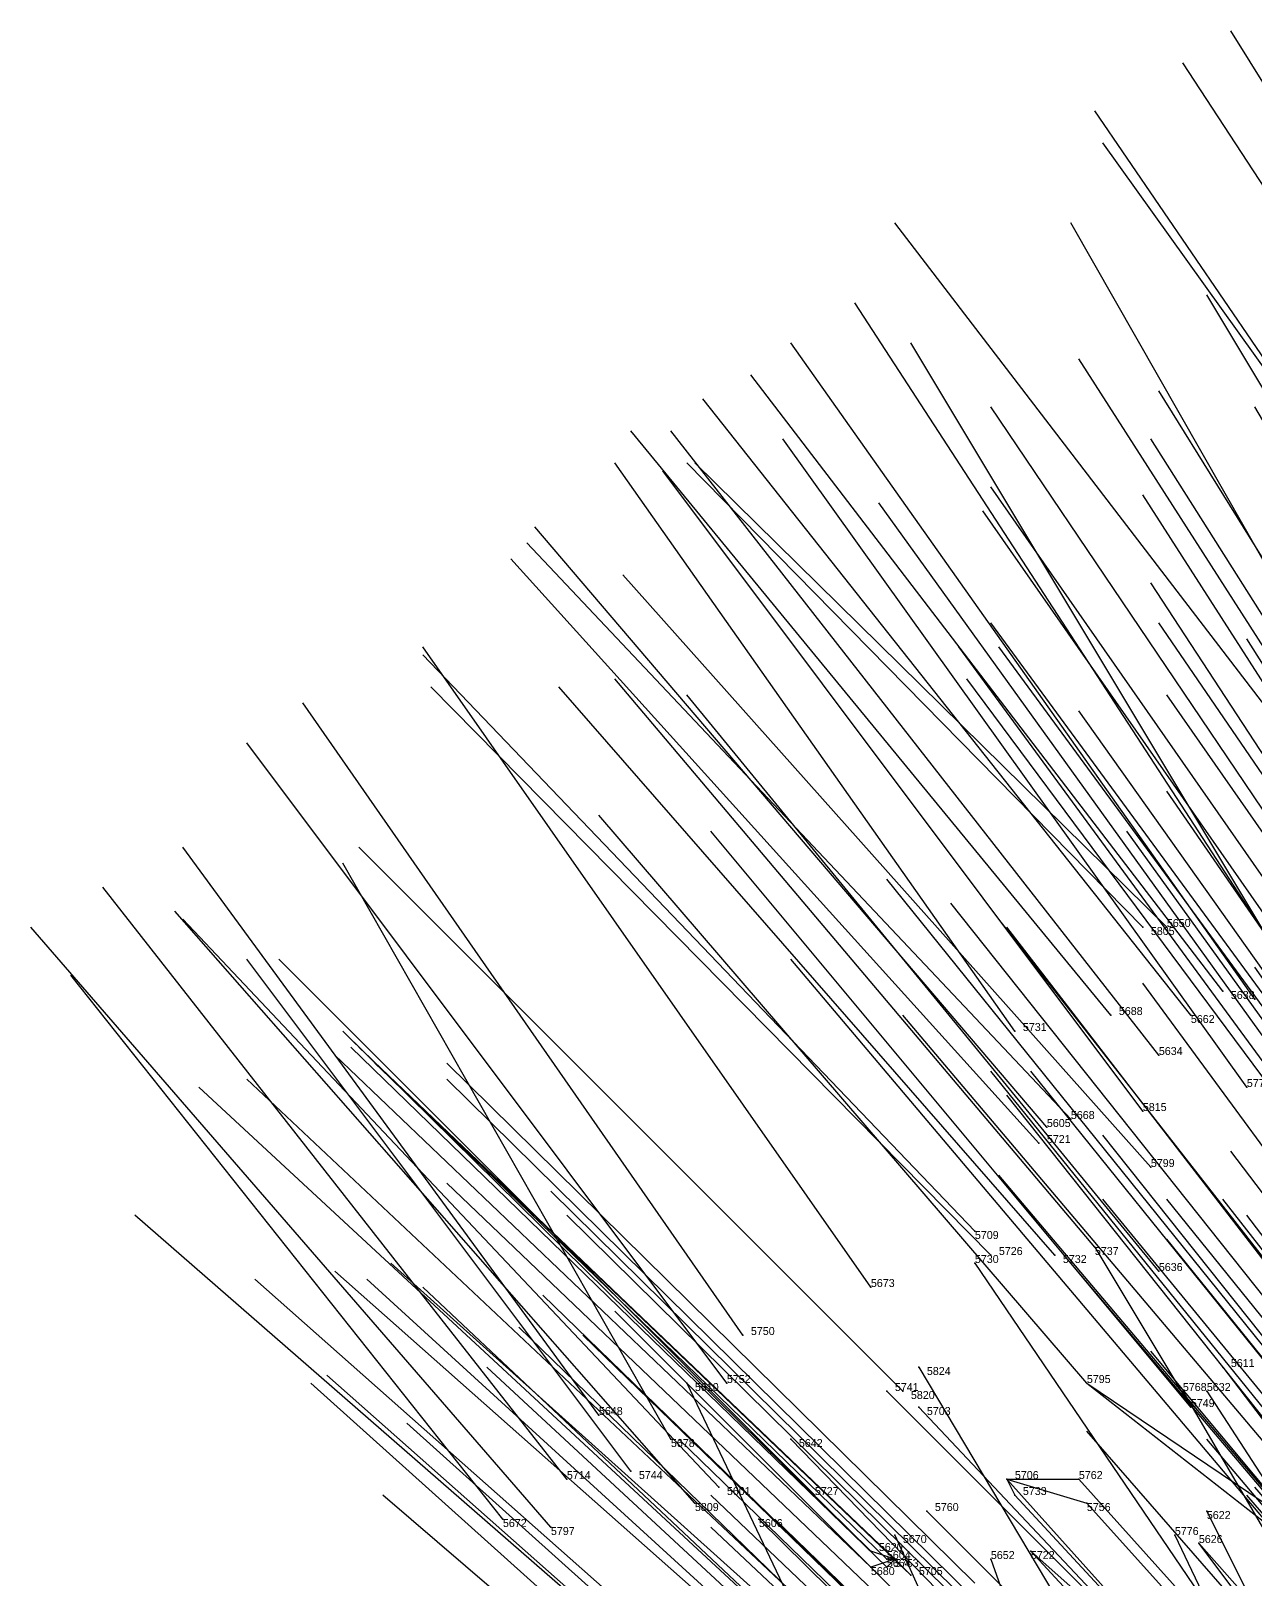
# Model space of a CAD drawing. Extents: x -0.5 to 0.59, y -0.5 to 0.59.
# Drawn here: x -0.434 to -0.281, y 0.3225 to 0.516 of the extents above; entities that cross this region are included whole.
import ezdxf

# ---------------------------------------------------------------- set-up
doc = ezdxf.new("R2010")
doc.units = 0
for name, color, linetype in [('Facilities', 3, 'CONTINUOUS'), ('Facilities_lines', 3, 'CONTINUOUS'), ('Normals', 1, 'CONTINUOUS'), ('Source_points', 5, 'CONTINUOUS'), ('Text', 3, 'CONTINUOUS')]:
    doc.layers.add(name, color=color, linetype=linetype)

msp = doc.modelspace()

# ---------------------------------------------------------------- linework, layer by layer
at = {"layer": 'Facilities', "color": 3}
for p in [(-0.295, 0.404, -1.25), (-0.292, 0.404, -1.247), (-0.285, 0.396, -1.219), (-0.281, 0.395, -1.213), (-0.299, 0.393, -1.234), (-0.289, 0.393, -1.22), (-0.311, 0.391, -1.249), (-0.293, 0.388, -1.216), (-0.282, 0.384, -1.192), (-0.304, 0.38, -1.218), (-0.295, 0.381, -1.205), (-0.307, 0.379, -1.22), (-0.308, 0.377, -1.217), (-0.294, 0.374, -1.19), (-0.316, 0.366, -1.209), (-0.301, 0.364, -1.181), (-0.316, 0.362, -1.25), (-0.314, 0.363, -1.2), (-0.306, 0.363, -1.186), (-0.293, 0.361, -1.163), (-0.329, 0.359, -1.218), (-0.345, 0.353, -1.234), (-0.323, 0.349, -1.25), (-0.285, 0.349, -1.25), (-0.352, 0.347, -1.25), (-0.347, 0.347, -1.228), (-0.302, 0.347, -1.152), (-0.327, 0.346, -1.19), (-0.325, 0.346, -1.186), (-0.29, 0.346, -1.25), (-0.287, 0.346, -1.25), (-0.363, 0.343, -1.249), (-0.323, 0.344, -1.179), (-0.354, 0.34, -1.25), (-0.339, 0.34, -1.199), (-0.367, 0.335, -1.243), (-0.359, 0.336, -1.25), (-0.312, 0.335, -1.145), (-0.348, 0.334, -1.206), (-0.336, 0.333, -1.183), (-0.351, 0.332, -1.207), (-0.322, 0.331, -1.155), (-0.287, 0.331, -1.25), (-0.375, 0.33, -1.249), (-0.369, 0.329, -1.236), (-0.343, 0.33, -1.189), (-0.326, 0.328, -1.25), (-0.291, 0.328, -1.25), (-0.326, 0.325, -1.151), (-0.314, 0.325, -1.25)]:
    msp.add_point(p, dxfattribs=at)
at = {"layer": 'Facilities_lines', "color": 3}
for p, q in [((-0.301, 0.364, -1.181), (-0.289, 0.344, -1.125)), ((-0.302, 0.347, -1.152), (-0.279, 0.329, -1.079)), ((-0.302, 0.347, -1.152), (-0.265, 0.322, -1.042)), ((-0.312, 0.335, -1.145), (-0.311, 0.333, -1.139)), ((-0.312, 0.335, -1.145), (-0.302, 0.332, -1.123)), ((-0.312, 0.335, -1.145), (-0.303, 0.335, -1.13)), ((-0.326, 0.325, -1.151), (-0.329, 0.326, -1.158)), ((-0.3, 0.318, -1.093), (-0.309, 0.326, -1.123)), ((-0.264, 0.295, -0.99), (-0.288, 0.327, -1.091)), ((-0.326, 0.325, -1.151), (-0.329, 0.324, -1.154)), ((-0.326, 0.325, -1.151), (-0.327, 0.325, -1.154)), ((-0.326, 0.325, -1.151), (-0.327, 0.324, -1.152)), ((-0.326, 0.325, -1.151), (-0.324, 0.323, -1.144))]:
    msp.add_line(p, q, dxfattribs=at)
at = {"layer": 'Normals', "color": 1}
for p, q in [((-0.231, 0.431, -1.224), (-0.284, 0.516, -1.232)), ((-0.237, 0.431, -1.23), (-0.29, 0.512, -1.257)), ((-0.245, 0.424, -1.224), (-0.301, 0.506, -1.234)), ((-0.242, 0.421, -1.214), (-0.3, 0.502, -1.214)), ((-0.267, 0.415, -1.233), (-0.326, 0.492, -1.259)), ((-0.255, 0.406, -1.199), (-0.304, 0.492, -1.186)), ((-0.277, 0.399, -1.213), (-0.331, 0.482, -1.219)), ((-0.239, 0.403, -1.173), (-0.287, 0.483, -1.136)), ((-0.281, 0.395, -1.213), (-0.339, 0.477, -1.218)), ((-0.273, 0.392, -1.193), (-0.324, 0.477, -1.178)), ((-0.253, 0.397, -1.177), (-0.303, 0.475, -1.14)), ((-0.285, 0.396, -1.219), (-0.344, 0.473, -1.241)), ((-0.244, 0.392, -1.154), (-0.293, 0.471, -1.117)), ((-0.289, 0.393, -1.22), (-0.35, 0.47, -1.238)), ((-0.262, 0.392, -1.179), (-0.314, 0.469, -1.142)), ((-0.234, 0.389, -1.135), (-0.281, 0.469, -1.098)), ((-0.299, 0.393, -1.234), (-0.359, 0.466, -1.268)), ((-0.293, 0.388, -1.216), (-0.354, 0.466, -1.228)), ((-0.282, 0.384, -1.192), (-0.34, 0.465, -1.181)), ((-0.244, 0.386, -1.141), (-0.294, 0.465, -1.105)), ((-0.311, 0.391, -1.249), (-0.361, 0.462, -1.298)), ((-0.295, 0.381, -1.205), (-0.355, 0.461, -1.201)), ((-0.295, 0.404, -1.25), (-0.352, 0.462, -1.307)), ((-0.292, 0.404, -1.247), (-0.351, 0.462, -1.304)), ((-0.261, 0.383, -1.159), (-0.314, 0.459, -1.121)), ((-0.274, 0.382, -1.175), (-0.328, 0.457, -1.138)), ((-0.245, 0.38, -1.13), (-0.295, 0.458, -1.093)), ((-0.262, 0.38, -1.154), (-0.315, 0.456, -1.116)), ((-0.307, 0.379, -1.22), (-0.371, 0.454, -1.238)), ((-0.304, 0.38, -1.218), (-0.372, 0.452, -1.237)), ((-0.308, 0.377, -1.217), (-0.374, 0.45, -1.232)), ((-0.294, 0.374, -1.19), (-0.36, 0.448, -1.175)), ((-0.243, 0.369, -1.105), (-0.294, 0.447, -1.068)), ((-0.259, 0.367, -1.123), (-0.314, 0.442, -1.085)), ((-0.241, 0.366, -1.095), (-0.293, 0.442, -1.058)), ((-0.232, 0.361, -1.074), (-0.282, 0.44, -1.036)), ((-0.329, 0.359, -1.218), (-0.385, 0.439, -1.241)), ((-0.316, 0.366, -1.209), (-0.385, 0.438, -1.216)), ((-0.263, 0.364, -1.123), (-0.318, 0.439, -1.086)), ((-0.258, 0.364, -1.116), (-0.313, 0.439, -1.079)), ((-0.314, 0.363, -1.2), (-0.384, 0.434, -1.196)), ((-0.306, 0.363, -1.186), (-0.368, 0.434, -1.153)), ((-0.301, 0.364, -1.181), (-0.361, 0.435, -1.144)), ((-0.262, 0.361, -1.115), (-0.317, 0.435, -1.078)), ((-0.345, 0.353, -1.234), (-0.4, 0.432, -1.261)), ((-0.293, 0.361, -1.163), (-0.352, 0.433, -1.125)), ((-0.239, 0.357, -1.074), (-0.292, 0.433, -1.037)), ((-0.249, 0.355, -1.085), (-0.303, 0.431, -1.048)), ((-0.347, 0.347, -1.228), (-0.407, 0.427, -1.238)), ((-0.239, 0.344, -1.048), (-0.292, 0.421, -1.011)), ((-0.302, 0.347, -1.152), (-0.363, 0.418, -1.114)), ((-0.289, 0.344, -1.125), (-0.349, 0.416, -1.087)), ((-0.243, 0.341, -1.046), (-0.297, 0.416, -1.009)), ((-0.363, 0.343, -1.249), (-0.415, 0.414, -1.297)), ((-0.325, 0.346, -1.186), (-0.393, 0.414, -1.161)), ((-0.354, 0.34, -1.25), (-0.395, 0.412, -1.307)), ((-0.367, 0.335, -1.243), (-0.425, 0.409, -1.279)), ((-0.269, 0.338, -1.079), (-0.327, 0.41, -1.042)), ((-0.261, 0.334, -1.059), (-0.319, 0.407, -1.022)), ((-0.351, 0.332, -1.207), (-0.416, 0.406, -1.192)), ((-0.348, 0.334, -1.206), (-0.415, 0.405, -1.187)), ((-0.256, 0.332, -1.047), (-0.313, 0.405, -1.01)), ((-0.369, 0.329, -1.236), (-0.434, 0.404, -1.251)), ((-0.255, 0.33, -1.044), (-0.312, 0.404, -1.007)), ((-0.359, 0.336, -1.25), (-0.407, 0.4, -1.309)), ((-0.336, 0.333, -1.183), (-0.403, 0.4, -1.151)), ((-0.279, 0.329, -1.079), (-0.339, 0.4, -1.042)), ((-0.228, 0.323, -0.989), (-0.281, 0.399, -0.952)), ((-0.375, 0.33, -1.249), (-0.429, 0.398, -1.298)), ((-0.24, 0.322, -1.004), (-0.295, 0.397, -0.967)), ((-0.265, 0.322, -1.042), (-0.325, 0.393, -1.006)), ((-0.329, 0.326, -1.158), (-0.395, 0.391, -1.121)), ((-0.327, 0.325, -1.154), (-0.394, 0.39, -1.117)), ((-0.327, 0.324, -1.152), (-0.394, 0.389, -1.115)), ((-0.326, 0.325, -1.151), (-0.393, 0.389, -1.115)), ((-0.329, 0.324, -1.154), (-0.396, 0.388, -1.118)), ((-0.324, 0.323, -1.144), (-0.391, 0.387, -1.107)), ((-0.316, 0.322, -1.127), (-0.382, 0.387, -1.089)), ((-0.255, 0.313, -1.01), (-0.314, 0.386, -0.974)), ((-0.251, 0.314, -1.005), (-0.309, 0.386, -0.968)), ((-0.345, 0.321, -1.179), (-0.413, 0.384, -1.142)), ((-0.339, 0.321, -1.168), (-0.407, 0.385, -1.131)), ((-0.316, 0.32, -1.125), (-0.382, 0.385, -1.087)), ((-0.254, 0.31, -1.003), (-0.312, 0.383, -0.966)), ((-0.242, 0.305, -0.974), (-0.3, 0.378, -0.937)), ((-0.228, 0.302, -0.945), (-0.284, 0.376, -0.908)), ((-0.315, 0.308, -1.101), (-0.382, 0.372, -1.064)), ((-0.253, 0.302, -0.985), (-0.313, 0.373, -0.948)), ((-0.253, 0.302, -0.985), (-0.313, 0.373, -0.948)), ((-0.303, 0.306, -1.077), (-0.369, 0.371, -1.04)), ((-0.241, 0.298, -0.958), (-0.3, 0.37, -0.921)), ((-0.234, 0.298, -0.946), (-0.292, 0.37, -0.909)), ((-0.228, 0.297, -0.935), (-0.285, 0.37, -0.898)), ((-0.351, 0.307, -1.165), (-0.421, 0.368, -1.128)), ((-0.301, 0.303, -1.067), (-0.367, 0.368, -1.029)), ((-0.226, 0.294, -0.927), (-0.282, 0.368, -0.89)), ((-0.234, 0.293, -0.937), (-0.292, 0.365, -0.9)), ((-0.32, 0.3, -1.096), (-0.389, 0.362, -1.06)), ((-0.316, 0.362, -1.25), (-0.278, 0.306, -1.177)), ((-0.244, 0.291, -0.95), (-0.304, 0.362, -0.912)), ((-0.336, 0.298, -1.123), (-0.406, 0.36, -1.086)), ((-0.326, 0.299, -1.106), (-0.396, 0.361, -1.07)), ((-0.323, 0.297, -1.098), (-0.392, 0.36, -1.061)), ((-0.317, 0.295, -1.083), (-0.385, 0.359, -1.047)), ((-0.303, 0.293, -1.054), (-0.37, 0.358, -1.016)), ((-0.295, 0.29, -1.035), (-0.361, 0.356, -0.997)), ((-0.306, 0.289, -1.052), (-0.373, 0.354, -1.015)), ((-0.298, 0.288, -1.036), (-0.365, 0.353, -0.999)), ((-0.234, 0.279, -0.912), (-0.294, 0.351, -0.875)), ((-0.309, 0.286, -1.053), (-0.377, 0.349, -1.016)), ((-0.323, 0.349, -1.25), (-0.298, 0.307, -1.163)), ((-0.285, 0.349, -1.25), (-0.26, 0.316, -1.159)), ((-0.33, 0.285, -1.089), (-0.399, 0.347, -1.053)), ((-0.327, 0.286, -1.086), (-0.397, 0.348, -1.049)), ((-0.352, 0.347, -1.25), (-0.322, 0.284, -1.179)), ((-0.327, 0.346, -1.19), (-0.258, 0.277, -1.213)), ((-0.29, 0.346, -1.25), (-0.269, 0.31, -1.159)), ((-0.287, 0.346, -1.25), (-0.265, 0.312, -1.159)), ((-0.323, 0.344, -1.179), (-0.258, 0.275, -1.213)), ((-0.318, 0.28, -1.059), (-0.387, 0.342, -1.022)), ((-0.241, 0.271, -0.906), (-0.302, 0.341, -0.869)), ((-0.286, 0.275, -0.992), (-0.353, 0.34, -0.955)), ((-0.339, 0.34, -1.199), (-0.271, 0.27, -1.222)), ((-0.228, 0.27, -0.882), (-0.287, 0.34, -0.845)), ((-0.312, 0.335, -1.145), (-0.25, 0.266, -1.182)), ((-0.303, 0.335, -1.13), (-0.241, 0.266, -1.167)), ((-0.319, 0.272, -1.049), (-0.39, 0.333, -1.011)), ((-0.282, 0.269, -0.975), (-0.349, 0.333, -0.937)), ((-0.311, 0.333, -1.139), (-0.248, 0.265, -1.176)), ((-0.222, 0.263, -0.86), (-0.282, 0.333, -0.822)), ((-0.22, 0.263, -0.858), (-0.281, 0.334, -0.821)), ((-0.322, 0.331, -1.155), (-0.256, 0.265, -1.192)), ((-0.302, 0.332, -1.123), (-0.24, 0.263, -1.16)), ((-0.287, 0.331, -1.25), (-0.276, 0.309, -1.153)), ((-0.281, 0.265, -0.966), (-0.349, 0.329, -0.929)), ((-0.343, 0.33, -1.189), (-0.274, 0.262, -1.214)), ((-0.274, 0.265, -0.954), (-0.341, 0.33, -0.917)), ((-0.326, 0.328, -1.25), (-0.303, 0.277, -1.167)), ((-0.291, 0.328, -1.25), (-0.281, 0.307, -1.153)), ((-0.309, 0.326, -1.123), (-0.246, 0.258, -1.161)), ((-0.288, 0.327, -1.091), (-0.227, 0.258, -1.128)), ((-0.314, 0.325, -1.25), (-0.302, 0.291, -1.157))]:
    msp.add_line(p, q, dxfattribs=at)
at = {"layer": 'Source_points', "color": 5}
for p in [(-0.289, 0.344, -1.125), (-0.303, 0.335, -1.13), (-0.311, 0.333, -1.139), (-0.302, 0.332, -1.123), (-0.329, 0.326, -1.158), (-0.309, 0.326, -1.123), (-0.288, 0.327, -1.091), (-0.329, 0.324, -1.154), (-0.327, 0.325, -1.154), (-0.327, 0.324, -1.152), (-0.324, 0.323, -1.144)]:
    msp.add_point(p, dxfattribs=at)

# ---------------------------------------------------------------- texts
at = {"layer": 'Text', "color": 3}
for s, p in [('5650', (-0.292, 0.404, -1.247)), ('5805', (-0.294, 0.403, -1.25)), ('5638', (-0.284, 0.395, -1.219)), ('5688', (-0.298, 0.393, -1.234)), ('5662', (-0.289, 0.392, -1.22)), ('5731', (-0.31, 0.391, -1.249)), ('5634', (-0.293, 0.388, -1.216)), ('5775', (-0.282, 0.384, -1.192)), ('5815', (-0.295, 0.381, -1.205)), ('5605', (-0.307, 0.379, -1.22)), ('5668', (-0.304, 0.38, -1.218)), ('5721', (-0.307, 0.377, -1.217)), ('5799', (-0.294, 0.374, -1.19)), ('5709', (-0.316, 0.365, -1.209)), ('5726', (-0.313, 0.363, -1.2)), ('5737', (-0.301, 0.363, -1.181)), ('5730', (-0.316, 0.362, -1.25)), ('5732', (-0.305, 0.362, -1.186)), ('5636', (-0.293, 0.361, -1.163)), ('5673', (-0.329, 0.359, -1.218)), ('5750', (-0.344, 0.353, -1.234)), ('5824', (-0.322, 0.348, -1.25)), ('5611', (-0.284, 0.349, -1.25)), ('5610', (-0.351, 0.346, -1.25)), ('5752', (-0.347, 0.347, -1.228)), ('5741', (-0.326, 0.346, -1.19)), ('5795', (-0.302, 0.347, -1.152)), ('5768', (-0.29, 0.346, -1.25)), ('5632', (-0.287, 0.346, -1.25)), ('5820', (-0.324, 0.345, -1.186)), ('5749', (-0.289, 0.344, -1.125)), ('5648', (-0.363, 0.343, -1.249)), ('5703', (-0.322, 0.343, -1.179)), ('5678', (-0.354, 0.339, -1.25)), ('5642', (-0.338, 0.339, -1.199)), ('5714', (-0.367, 0.335, -1.243)), ('5744', (-0.358, 0.335, -1.25)), ('5706', (-0.311, 0.335, -1.145)), ('5762', (-0.303, 0.335, -1.13)), ('5601', (-0.347, 0.333, -1.206)), ('5727', (-0.336, 0.333, -1.183)), ('5733', (-0.31, 0.333, -1.139)), ('5809', (-0.351, 0.331, -1.207)), ('5760', (-0.321, 0.331, -1.155)), ('5756', (-0.302, 0.331, -1.123)), ('5622', (-0.287, 0.33, -1.25)), ('5672', (-0.375, 0.329, -1.249)), ('5797', (-0.369, 0.328, -1.236)), ('5606', (-0.343, 0.329, -1.189)), ('5776', (-0.291, 0.328, -1.25)), ('5620', (-0.328, 0.326, -1.158)), ('5670', (-0.325, 0.327, -1.25)), ('5626', (-0.288, 0.327, -1.091)), ('5604', (-0.327, 0.325, -1.154)), ('5652', (-0.314, 0.325, -1.25)), ('5722', (-0.309, 0.325, -1.123)), ('5680', (-0.329, 0.323, -1.154)), ('5664', (-0.327, 0.324, -1.152)), ('5753', (-0.326, 0.324, -1.151)), ('5705', (-0.323, 0.323, -1.144))]:
    msp.add_text(s, height=0.001, dxfattribs=at).set_placement(p)

doc.saveas('drawing.dxf')
